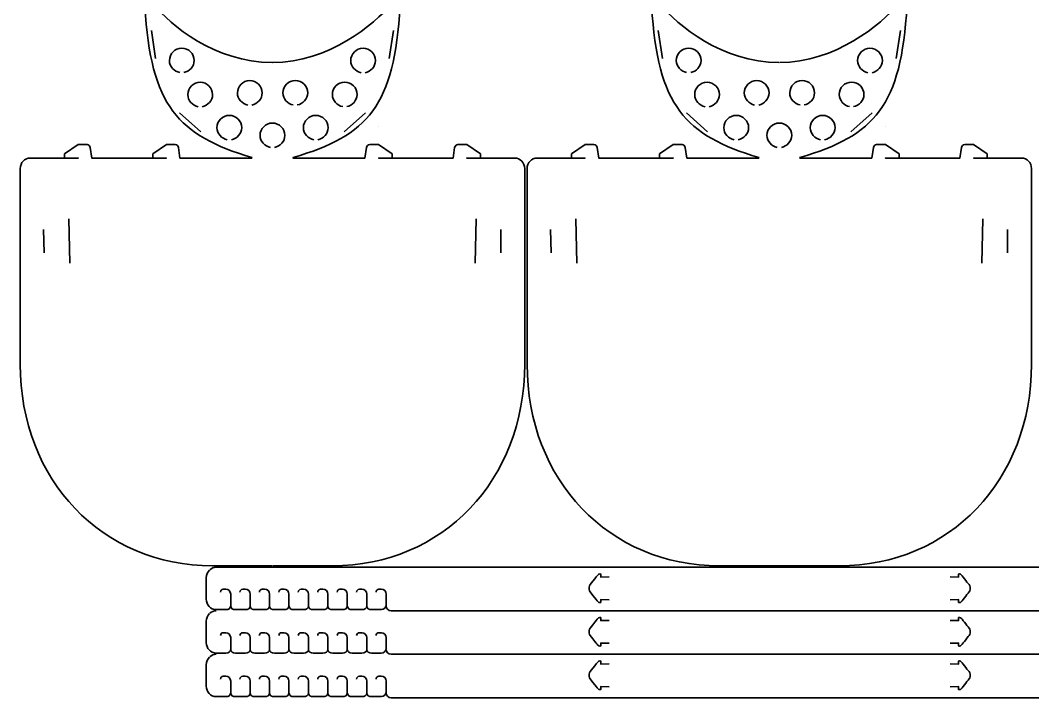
# Model space of a CAD drawing. Header units: inches. Extents: x 2019 to 3086, y -2762 to -1970.
# Drawn here: x 2052 to 2665, y -2762 to -2352 of the extents above; entities that cross this region are included whole.
import ezdxf

# ---------------------------------------------------------------- set-up
doc = ezdxf.new("R2010")
doc.units = ezdxf.units.IN
doc.header["$MEASUREMENT"] = 0
doc.layers.add('Layer 1', color=7, linetype='Continuous')

msp = doc.modelspace()

# ---------------------------------------------------------------- linework, layer by layer
at = {"layer": 'Layer 1', "color": 179, "lineweight": 35, "true_color": 0x231f20}
for points in [[(2133.99, -2374.77), (2131.38, -2357.7)], [(2275.41, -2374.77), (2278.02, -2357.7)], [(2440.87, -2374.77), (2438.26, -2357.7)], [(2582.29, -2374.77), (2584.9, -2357.7)], [(2161.32, -2419.01), (2148.4, -2407.55)], [(2248.09, -2419.01), (2261, -2407.55)], [(2468.19, -2419.01), (2455.28, -2407.55)], [(2554.96, -2419.01), (2567.88, -2407.55)], [(2268.76, -2415.88), (2268.76, -2415.88)], [(2575.63, -2415.88), (2575.63, -2415.88)], [(2192.2, -2434.7), (2192.2, -2434.7)], [(2499.08, -2434.7), (2499.08, -2434.7)], [(2081.41, -2471.79), (2082.07, -2498.56)], [(2327.99, -2471.78), (2327.34, -2498.54)], [(2388.29, -2471.79), (2388.94, -2498.56)], [(2634.87, -2471.78), (2634.21, -2498.54)], [(2066.12, -2478.17), (2066.5, -2492.44)], [(2342.94, -2478.19), (2342.9, -2492.42)], [(2372.99, -2478.17), (2373.38, -2492.44)], [(2649.81, -2478.19), (2649.78, -2492.42)]]:
    msp.add_lwpolyline(points, dxfattribs=at)
for points, knots in [([(2204.5, -2377.12), (2169.88, -2377.03), (2142.65, -2354.5), (2132.79, -2341.77), (2131.61, -2340.25), (2127.33, -2341.11), (2127.44, -2343.02), (2130.92, -2403.52), (2147.61, -2421.21), (2192.2, -2434.7), (2192.2, -2434.7), (2192.2, -2434.96), (2192.2, -2434.96), (2192.2, -2434.96), (2148.72, -2434.96), (2148.72, -2434.96), (2148.72, -2434.96), (2148.72, -2434.96), (2148.72, -2434.96), (2148.72, -2434.96), (2147.78, -2428.58), (2147.78, -2428.58), (2147.64, -2427.6), (2146.79, -2426.87), (2145.8, -2426.87), (2145.8, -2426.87), (2140.5, -2426.87), (2140.5, -2426.87), (2140.5, -2426.87), (2132.18, -2432.49), (2132.18, -2432.49), (2132.18, -2432.49), (2132.18, -2434.96), (2132.18, -2434.96), (2132.18, -2434.96), (2140.5, -2434.96), (2140.5, -2434.96), (2140.5, -2434.96), (2140.5, -2434.96), (2140.5, -2434.96), (2140.5, -2434.96), (2095.33, -2434.96), (2095.33, -2434.96), (2095.33, -2434.96), (2095.33, -2434.96), (2095.33, -2434.96), (2095.33, -2434.96), (2094.4, -2428.58), (2094.4, -2428.58), (2094.25, -2427.6), (2093.41, -2426.87), (2092.42, -2426.87), (2092.42, -2426.87), (2087.11, -2426.87), (2087.11, -2426.87), (2087.11, -2426.87), (2078.8, -2432.49), (2078.8, -2432.49), (2078.8, -2432.49), (2078.8, -2434.96), (2078.8, -2434.96), (2078.8, -2434.96), (2087.11, -2434.96), (2087.11, -2434.96), (2087.11, -2434.96), (2087.11, -2434.96), (2087.11, -2434.96), (2087.11, -2434.96), (2058.05, -2434.96), (2058.05, -2434.96), (2054.71, -2434.96), (2052, -2437.8), (2052, -2441.31), (2052, -2441.31), (2052, -2559.89), (2052, -2559.89), (2052, -2630.03), (2101.62, -2681.89), (2168.42, -2681.89), (2168.42, -2681.89), (2204.54, -2681.89), (2204.54, -2681.89)], [0, 0, 0, 0, 1, 1, 1, 2, 2, 2, 3, 3, 3, 4, 4, 4, 5, 5, 5, 6, 6, 6, 7, 7, 7, 8, 8, 8, 9, 9, 9, 10, 10, 10, 11, 11, 11, 12, 12, 12, 13, 13, 13, 14, 14, 14, 15, 15, 15, 16, 16, 16, 17, 17, 17, 18, 18, 18, 19, 19, 19, 20, 20, 20, 21, 21, 21, 22, 22, 22, 23, 23, 23, 24, 24, 24, 25, 25, 25, 26, 26, 26, 27, 27, 27, 27]), ([(2204.84, -2681.89), (2204.84, -2681.89), (2240.99, -2681.89), (2240.99, -2681.89), (2307.79, -2681.89), (2357.4, -2630.03), (2357.4, -2559.89), (2357.4, -2559.89), (2357.4, -2441.31), (2357.4, -2441.31), (2357.4, -2437.8), (2354.7, -2434.96), (2351.36, -2434.96), (2351.36, -2434.96), (2322.3, -2434.96), (2322.3, -2434.96), (2322.3, -2434.96), (2322.3, -2434.96), (2322.3, -2434.96), (2322.3, -2434.96), (2330.61, -2434.96), (2330.61, -2434.96), (2330.61, -2434.96), (2330.61, -2432.49), (2330.61, -2432.49), (2330.61, -2432.49), (2322.3, -2426.87), (2322.3, -2426.87), (2322.3, -2426.87), (2316.99, -2426.87), (2316.99, -2426.87), (2316, -2426.87), (2315.15, -2427.6), (2315.01, -2428.58), (2315.01, -2428.58), (2314.08, -2434.96), (2314.08, -2434.96), (2314.08, -2434.96), (2314.08, -2434.96), (2314.08, -2434.96), (2314.08, -2434.96), (2268.91, -2434.96), (2268.91, -2434.96), (2268.91, -2434.96), (2268.91, -2434.96), (2268.91, -2434.96), (2268.91, -2434.96), (2277.22, -2434.96), (2277.22, -2434.96), (2277.22, -2434.96), (2277.22, -2432.49), (2277.22, -2432.49), (2277.22, -2432.49), (2268.91, -2426.87), (2268.91, -2426.87), (2268.91, -2426.87), (2263.61, -2426.87), (2263.61, -2426.87), (2262.61, -2426.87), (2261.77, -2427.6), (2261.63, -2428.58), (2261.63, -2428.58), (2260.69, -2434.96), (2260.69, -2434.96), (2260.69, -2434.96), (2260.69, -2434.96), (2260.69, -2434.96), (2260.69, -2434.96), (2217.2, -2434.96), (2217.2, -2434.96), (2217.2, -2434.96), (2217.2, -2434.7), (2217.2, -2434.7), (2262.79, -2421.21), (2278.49, -2403.38), (2281.97, -2342.88), (2281.99, -2340.97), (2277.82, -2340.11), (2276.64, -2341.6), (2266.61, -2354.21), (2238.54, -2377.03), (2204.8, -2377.12)], [0, 0, 0, 0, 1, 1, 1, 2, 2, 2, 3, 3, 3, 4, 4, 4, 5, 5, 5, 6, 6, 6, 7, 7, 7, 8, 8, 8, 9, 9, 9, 10, 10, 10, 11, 11, 11, 12, 12, 12, 13, 13, 13, 14, 14, 14, 15, 15, 15, 16, 16, 16, 17, 17, 17, 18, 18, 18, 19, 19, 19, 20, 20, 20, 21, 21, 21, 22, 22, 22, 23, 23, 23, 24, 24, 24, 25, 25, 25, 26, 26, 26, 27, 27, 27, 27]), ([(2511.38, -2377.12), (2476.75, -2377.03), (2449.53, -2354.5), (2439.66, -2341.77), (2438.49, -2340.25), (2434.21, -2341.11), (2434.32, -2343.02), (2437.79, -2403.52), (2454.49, -2421.21), (2499.08, -2434.7), (2499.08, -2434.7), (2499.08, -2434.96), (2499.08, -2434.96), (2499.08, -2434.96), (2455.59, -2434.96), (2455.59, -2434.96), (2455.59, -2434.96), (2455.59, -2434.96), (2455.59, -2434.96), (2455.59, -2434.96), (2454.65, -2428.58), (2454.65, -2428.58), (2454.51, -2427.6), (2453.67, -2426.87), (2452.68, -2426.87), (2452.68, -2426.87), (2447.37, -2426.87), (2447.37, -2426.87), (2447.37, -2426.87), (2439.06, -2432.49), (2439.06, -2432.49), (2439.06, -2432.49), (2439.06, -2434.96), (2439.06, -2434.96), (2439.06, -2434.96), (2447.37, -2434.96), (2447.37, -2434.96), (2447.37, -2434.96), (2447.37, -2434.96), (2447.37, -2434.96), (2447.37, -2434.96), (2402.21, -2434.96), (2402.21, -2434.96), (2402.21, -2434.96), (2402.21, -2434.96), (2402.21, -2434.96), (2402.21, -2434.96), (2401.27, -2428.58), (2401.27, -2428.58), (2401.13, -2427.6), (2400.28, -2426.87), (2399.29, -2426.87), (2399.29, -2426.87), (2393.99, -2426.87), (2393.99, -2426.87), (2393.99, -2426.87), (2385.67, -2432.49), (2385.67, -2432.49), (2385.67, -2432.49), (2385.67, -2434.96), (2385.67, -2434.96), (2385.67, -2434.96), (2393.99, -2434.96), (2393.99, -2434.96), (2393.99, -2434.96), (2393.99, -2434.96), (2393.99, -2434.96), (2393.99, -2434.96), (2364.92, -2434.96), (2364.92, -2434.96), (2361.59, -2434.96), (2358.88, -2437.8), (2358.88, -2441.31), (2358.88, -2441.31), (2358.88, -2559.89), (2358.88, -2559.89), (2358.88, -2630.03), (2408.49, -2681.89), (2475.29, -2681.89), (2475.29, -2681.89), (2511.42, -2681.89), (2511.42, -2681.89)], [0, 0, 0, 0, 1, 1, 1, 2, 2, 2, 3, 3, 3, 4, 4, 4, 5, 5, 5, 6, 6, 6, 7, 7, 7, 8, 8, 8, 9, 9, 9, 10, 10, 10, 11, 11, 11, 12, 12, 12, 13, 13, 13, 14, 14, 14, 15, 15, 15, 16, 16, 16, 17, 17, 17, 18, 18, 18, 19, 19, 19, 20, 20, 20, 21, 21, 21, 22, 22, 22, 23, 23, 23, 24, 24, 24, 25, 25, 25, 26, 26, 26, 27, 27, 27, 27]), ([(2511.72, -2681.89), (2511.72, -2681.89), (2547.86, -2681.89), (2547.86, -2681.89), (2614.66, -2681.89), (2664.28, -2630.03), (2664.28, -2559.89), (2664.28, -2559.89), (2664.28, -2441.31), (2664.28, -2441.31), (2664.28, -2437.8), (2661.57, -2434.96), (2658.23, -2434.96), (2658.23, -2434.96), (2629.17, -2434.96), (2629.17, -2434.96), (2629.17, -2434.96), (2629.17, -2434.96), (2629.17, -2434.96), (2629.17, -2434.96), (2637.48, -2434.96), (2637.48, -2434.96), (2637.48, -2434.96), (2637.48, -2432.49), (2637.48, -2432.49), (2637.48, -2432.49), (2629.17, -2426.87), (2629.17, -2426.87), (2629.17, -2426.87), (2623.86, -2426.87), (2623.86, -2426.87), (2622.87, -2426.87), (2622.03, -2427.6), (2621.89, -2428.58), (2621.89, -2428.58), (2620.95, -2434.96), (2620.95, -2434.96), (2620.95, -2434.96), (2620.95, -2434.96), (2620.95, -2434.96), (2620.95, -2434.96), (2575.79, -2434.96), (2575.79, -2434.96), (2575.79, -2434.96), (2575.79, -2434.96), (2575.79, -2434.96), (2575.79, -2434.96), (2584.1, -2434.96), (2584.1, -2434.96), (2584.1, -2434.96), (2584.1, -2432.49), (2584.1, -2432.49), (2584.1, -2432.49), (2575.79, -2426.87), (2575.79, -2426.87), (2575.79, -2426.87), (2570.48, -2426.87), (2570.48, -2426.87), (2569.49, -2426.87), (2568.64, -2427.6), (2568.5, -2428.58), (2568.5, -2428.58), (2567.57, -2434.96), (2567.57, -2434.96), (2567.57, -2434.96), (2567.57, -2434.96), (2567.57, -2434.96), (2567.57, -2434.96), (2524.08, -2434.96), (2524.08, -2434.96), (2524.08, -2434.96), (2524.08, -2434.7), (2524.08, -2434.7), (2569.67, -2421.21), (2585.37, -2403.38), (2588.84, -2342.88), (2588.86, -2340.97), (2584.7, -2340.11), (2583.51, -2341.6), (2573.49, -2354.21), (2545.41, -2377.03), (2511.68, -2377.12)], [0, 0, 0, 0, 1, 1, 1, 2, 2, 2, 3, 3, 3, 4, 4, 4, 5, 5, 5, 6, 6, 6, 7, 7, 7, 8, 8, 8, 9, 9, 9, 10, 10, 10, 11, 11, 11, 12, 12, 12, 13, 13, 13, 14, 14, 14, 15, 15, 15, 16, 16, 16, 17, 17, 17, 18, 18, 18, 19, 19, 19, 20, 20, 20, 21, 21, 21, 22, 22, 22, 23, 23, 23, 24, 24, 24, 25, 25, 25, 26, 26, 26, 27, 27, 27, 27]), ([(2151.05, -2383.24), (2154.44, -2382.51), (2157.32, -2379.51), (2157.32, -2375.91), (2157.32, -2371.77), (2153.97, -2368.41), (2149.82, -2368.41), (2145.68, -2368.41), (2142.32, -2371.77), (2142.32, -2375.91), (2142.32, -2379.51), (2145.21, -2382.51), (2148.59, -2383.24)], [0, 0, 0, 0, 1, 1, 1, 2, 2, 2, 3, 3, 3, 4, 4, 4, 4]), ([(2260.81, -2383.31), (2264.19, -2382.58), (2267.08, -2379.58), (2267.08, -2375.98), (2267.08, -2371.84), (2263.72, -2368.48), (2259.58, -2368.48), (2255.44, -2368.48), (2252.08, -2371.84), (2252.08, -2375.98), (2252.08, -2379.58), (2254.97, -2382.58), (2258.35, -2383.31)], [0, 0, 0, 0, 1, 1, 1, 2, 2, 2, 3, 3, 3, 4, 4, 4, 4]), ([(2457.93, -2383.24), (2461.31, -2382.51), (2464.2, -2379.51), (2464.2, -2375.91), (2464.2, -2371.77), (2460.84, -2368.41), (2456.7, -2368.41), (2452.56, -2368.41), (2449.2, -2371.77), (2449.2, -2375.91), (2449.2, -2379.51), (2452.09, -2382.51), (2455.47, -2383.24)], [0, 0, 0, 0, 1, 1, 1, 2, 2, 2, 3, 3, 3, 4, 4, 4, 4]), ([(2567.69, -2383.31), (2571.07, -2382.58), (2573.96, -2379.58), (2573.96, -2375.98), (2573.96, -2371.84), (2570.6, -2368.48), (2566.46, -2368.48), (2562.31, -2368.48), (2558.96, -2371.84), (2558.96, -2375.98), (2558.96, -2379.58), (2561.84, -2382.58), (2565.23, -2383.31)], [0, 0, 0, 0, 1, 1, 1, 2, 2, 2, 3, 3, 3, 4, 4, 4, 4]), ([(2162.18, -2403.91), (2165.56, -2403.18), (2168.45, -2400.18), (2168.45, -2396.58), (2168.45, -2392.44), (2165.09, -2389.08), (2160.95, -2389.08), (2156.81, -2389.08), (2153.45, -2392.44), (2153.45, -2396.58), (2153.45, -2400.18), (2156.34, -2403.18), (2159.72, -2403.91)], [0, 0, 0, 0, 1, 1, 1, 2, 2, 2, 3, 3, 3, 4, 4, 4, 4]), ([(2192.22, -2402.91), (2195.61, -2402.18), (2198.49, -2399.18), (2198.49, -2395.58), (2198.49, -2391.44), (2195.14, -2388.08), (2190.99, -2388.08), (2186.85, -2388.08), (2183.49, -2391.44), (2183.49, -2395.58), (2183.49, -2399.18), (2186.38, -2402.18), (2189.77, -2402.91)], [0, 0, 0, 0, 1, 1, 1, 2, 2, 2, 3, 3, 3, 4, 4, 4, 4]), ([(2219.75, -2402.84), (2223.13, -2402.11), (2226.02, -2399.11), (2226.02, -2395.51), (2226.02, -2391.37), (2222.66, -2388.01), (2218.52, -2388.01), (2214.38, -2388.01), (2211.02, -2391.37), (2211.02, -2395.51), (2211.02, -2399.11), (2213.91, -2402.11), (2217.29, -2402.84)], [0, 0, 0, 0, 1, 1, 1, 2, 2, 2, 3, 3, 3, 4, 4, 4, 4]), ([(2249.68, -2403.84), (2253.07, -2403.11), (2255.96, -2400.11), (2255.96, -2396.51), (2255.96, -2392.37), (2252.6, -2389.01), (2248.46, -2389.01), (2244.31, -2389.01), (2240.96, -2392.37), (2240.96, -2396.51), (2240.96, -2400.11), (2243.84, -2403.11), (2247.23, -2403.84)], [0, 0, 0, 0, 1, 1, 1, 2, 2, 2, 3, 3, 3, 4, 4, 4, 4]), ([(2469.05, -2403.91), (2472.44, -2403.18), (2475.33, -2400.18), (2475.33, -2396.58), (2475.33, -2392.44), (2471.97, -2389.08), (2467.83, -2389.08), (2463.68, -2389.08), (2460.33, -2392.44), (2460.33, -2396.58), (2460.33, -2400.18), (2463.21, -2403.18), (2466.6, -2403.91)], [0, 0, 0, 0, 1, 1, 1, 2, 2, 2, 3, 3, 3, 4, 4, 4, 4]), ([(2499.1, -2402.91), (2502.48, -2402.18), (2505.37, -2399.18), (2505.37, -2395.58), (2505.37, -2391.44), (2502.01, -2388.08), (2497.87, -2388.08), (2493.73, -2388.08), (2490.37, -2391.44), (2490.37, -2395.58), (2490.37, -2399.18), (2493.26, -2402.18), (2496.64, -2402.91)], [0, 0, 0, 0, 1, 1, 1, 2, 2, 2, 3, 3, 3, 4, 4, 4, 4]), ([(2526.63, -2402.84), (2530.01, -2402.11), (2532.9, -2399.11), (2532.9, -2395.51), (2532.9, -2391.37), (2529.54, -2388.01), (2525.4, -2388.01), (2521.25, -2388.01), (2517.9, -2391.37), (2517.9, -2395.51), (2517.9, -2399.11), (2520.79, -2402.11), (2524.17, -2402.84)], [0, 0, 0, 0, 1, 1, 1, 2, 2, 2, 3, 3, 3, 4, 4, 4, 4]), ([(2556.56, -2403.84), (2559.94, -2403.11), (2562.83, -2400.11), (2562.83, -2396.51), (2562.83, -2392.37), (2559.47, -2389.01), (2555.33, -2389.01), (2551.19, -2389.01), (2547.83, -2392.37), (2547.83, -2396.51), (2547.83, -2400.11), (2550.72, -2403.11), (2554.1, -2403.84)], [0, 0, 0, 0, 1, 1, 1, 2, 2, 2, 3, 3, 3, 4, 4, 4, 4]), ([(2179.82, -2423.97), (2183.21, -2423.24), (2186.1, -2420.24), (2186.1, -2416.64), (2186.1, -2412.5), (2182.74, -2409.14), (2178.6, -2409.14), (2174.45, -2409.14), (2171.1, -2412.5), (2171.1, -2416.64), (2171.1, -2420.24), (2173.98, -2423.24), (2177.37, -2423.97)], [0, 0, 0, 0, 1, 1, 1, 2, 2, 2, 3, 3, 3, 4, 4, 4, 4]), ([(2205.93, -2428.62), (2209.31, -2427.9), (2212.2, -2424.89), (2212.2, -2421.29), (2212.2, -2417.15), (2208.85, -2413.79), (2204.7, -2413.79), (2200.56, -2413.79), (2197.2, -2417.15), (2197.2, -2421.29), (2197.2, -2424.89), (2200.09, -2427.9), (2203.47, -2428.62)], [0, 0, 0, 0, 1, 1, 1, 2, 2, 2, 3, 3, 3, 4, 4, 4, 4]), ([(2232.15, -2423.97), (2235.53, -2423.24), (2238.42, -2420.24), (2238.42, -2416.64), (2238.42, -2412.5), (2235.06, -2409.14), (2230.92, -2409.14), (2226.78, -2409.14), (2223.42, -2412.5), (2223.42, -2416.64), (2223.42, -2420.24), (2226.31, -2423.24), (2229.69, -2423.97)], [0, 0, 0, 0, 1, 1, 1, 2, 2, 2, 3, 3, 3, 4, 4, 4, 4]), ([(2486.7, -2423.97), (2490.08, -2423.24), (2492.97, -2420.24), (2492.97, -2416.64), (2492.97, -2412.5), (2489.61, -2409.14), (2485.47, -2409.14), (2481.33, -2409.14), (2477.97, -2412.5), (2477.97, -2416.64), (2477.97, -2420.24), (2480.86, -2423.24), (2484.24, -2423.97)], [0, 0, 0, 0, 1, 1, 1, 2, 2, 2, 3, 3, 3, 4, 4, 4, 4]), ([(2512.81, -2428.62), (2516.19, -2427.9), (2519.08, -2424.89), (2519.08, -2421.29), (2519.08, -2417.15), (2515.72, -2413.79), (2511.58, -2413.79), (2507.44, -2413.79), (2504.08, -2417.15), (2504.08, -2421.29), (2504.08, -2424.89), (2506.97, -2427.9), (2510.35, -2428.62)], [0, 0, 0, 0, 1, 1, 1, 2, 2, 2, 3, 3, 3, 4, 4, 4, 4]), ([(2539.03, -2423.97), (2542.41, -2423.24), (2545.3, -2420.24), (2545.3, -2416.64), (2545.3, -2412.5), (2541.94, -2409.14), (2537.8, -2409.14), (2533.65, -2409.14), (2530.3, -2412.5), (2530.3, -2416.64), (2530.3, -2420.24), (2533.18, -2423.24), (2536.57, -2423.97)], [0, 0, 0, 0, 1, 1, 1, 2, 2, 2, 3, 3, 3, 4, 4, 4, 4]), ([(2173.25, -2697.78), (2173.25, -2696.84), (2174.01, -2696.08), (2174.95, -2696.08), (2174.95, -2696.08), (2176.43, -2696.08), (2176.43, -2696.08), (2178.07, -2696.08), (2179.4, -2697.41), (2179.4, -2699.04), (2179.4, -2699.04), (2179.4, -2706.16), (2179.4, -2706.16), (2179.4, -2707.8), (2178.07, -2708.42), (2176.43, -2708.42), (2176.43, -2708.42), (2176.3, -2708.42), (2176.3, -2708.42), (2176.3, -2708.42), (2170.59, -2708.42), (2170.59, -2708.42), (2170.59, -2708.42), (2170.55, -2708.41), (2170.55, -2708.41), (2170.55, -2708.41), (2170.59, -2708.41), (2170.59, -2708.41), (2167.31, -2708.41), (2164.64, -2705.57), (2164.64, -2702.06), (2164.64, -2702.06), (2164.64, -2689.13), (2164.64, -2689.13), (2164.64, -2687.31), (2165.37, -2685.67), (2166.52, -2684.51)], [0, 0, 0, 0, 1, 1, 1, 2, 2, 2, 3, 3, 3, 4, 4, 4, 5, 5, 5, 6, 6, 6, 7, 7, 7, 8, 8, 8, 9, 9, 9, 10, 10, 10, 11, 11, 11, 12, 12, 12, 12]), ([(2749.8, -2685.75), (2749.8, -2684.11), (2748.48, -2682.78), (2746.84, -2682.78), (2746.84, -2682.78), (2170.59, -2682.78), (2170.59, -2682.78), (2169.15, -2682.78), (2167.76, -2683.4), (2166.73, -2684.3)], [0, 0, 0, 0, 1, 1, 1, 2, 2, 2, 3, 3, 3, 3]), ([(2408.51, -2688.6), (2408.51, -2688.6), (2403.48, -2688.7), (2403.48, -2688.7), (2403.48, -2688.7), (2403.48, -2686.94), (2403.48, -2686.94), (2403.48, -2686.73), (2402.56, -2686.93), (2402.36, -2687.02), (2401.26, -2687.47), (2402.36, -2687.02), (2397.06, -2693.31), (2396.7, -2693.73), (2396.42, -2694.22), (2396.42, -2694.77), (2396.42, -2694.77), (2396.42, -2696.3), (2396.42, -2696.3), (2396.42, -2696.86), (2396.7, -2697.34), (2397.06, -2697.77), (2402.36, -2704.06), (2401.26, -2703.61), (2402.36, -2704.06), (2402.56, -2704.14), (2403.48, -2704.35), (2403.48, -2704.13), (2403.48, -2704.13), (2403.48, -2702.37), (2403.48, -2702.37), (2403.48, -2702.37), (2408.51, -2702.48), (2408.51, -2702.48)], [0, 0, 0, 0, 1, 1, 1, 2, 2, 2, 3, 3, 3, 4, 4, 4, 5, 5, 5, 6, 6, 6, 7, 7, 7, 8, 8, 8, 9, 9, 9, 10, 10, 10, 11, 11, 11, 11]), ([(2615.07, -2688.6), (2615.07, -2688.6), (2620.09, -2688.7), (2620.09, -2688.7), (2620.09, -2688.7), (2620.09, -2686.94), (2620.09, -2686.94), (2620.09, -2686.73), (2621.01, -2686.93), (2621.21, -2687.02), (2622.31, -2687.47), (2624.87, -2691.78), (2626.51, -2693.31), (2626.92, -2693.69), (2627.15, -2694.22), (2627.15, -2694.77), (2627.15, -2694.77), (2627.15, -2696.3), (2627.15, -2696.3), (2627.15, -2696.86), (2626.92, -2697.39), (2626.51, -2697.77), (2624.87, -2699.29), (2622.31, -2703.61), (2621.21, -2704.06), (2621.01, -2704.14), (2620.09, -2704.35), (2620.09, -2704.13), (2620.09, -2704.13), (2620.09, -2702.37), (2620.09, -2702.37), (2620.09, -2702.37), (2615.07, -2702.48), (2615.07, -2702.48)], [0, 0, 0, 0, 1, 1, 1, 2, 2, 2, 3, 3, 3, 4, 4, 4, 5, 5, 5, 6, 6, 6, 7, 7, 7, 8, 8, 8, 9, 9, 9, 10, 10, 10, 11, 11, 11, 11]), ([(2185.02, -2697.78), (2185.02, -2696.84), (2185.78, -2696.08), (2186.72, -2696.08), (2186.72, -2696.08), (2188.2, -2696.08), (2188.2, -2696.08), (2189.84, -2696.08), (2191.17, -2697.41), (2191.17, -2699.04), (2191.17, -2699.04), (2191.17, -2706.16), (2191.17, -2706.16), (2191.17, -2707.8), (2189.84, -2708.42), (2188.2, -2708.42), (2188.2, -2708.42), (2188.07, -2708.42), (2188.07, -2708.42), (2188.07, -2708.42), (2188.2, -2708.42), (2188.2, -2708.42), (2188.2, -2708.42), (2182.36, -2708.42), (2182.36, -2708.42), (2180.72, -2708.42), (2179.4, -2707.8), (2179.4, -2706.16)], [0, 0, 0, 0, 1, 1, 1, 2, 2, 2, 3, 3, 3, 4, 4, 4, 5, 5, 5, 6, 6, 6, 7, 7, 7, 8, 8, 8, 9, 9, 9, 9]), ([(2196.79, -2697.78), (2196.79, -2696.84), (2197.55, -2696.08), (2198.49, -2696.08), (2198.49, -2696.08), (2199.97, -2696.08), (2199.97, -2696.08), (2201.61, -2696.08), (2202.93, -2697.41), (2202.93, -2699.04), (2202.93, -2699.04), (2202.93, -2706.16), (2202.93, -2706.16), (2202.93, -2707.8), (2201.61, -2708.42), (2199.97, -2708.42), (2199.97, -2708.42), (2199.84, -2708.42), (2199.84, -2708.42), (2199.84, -2708.42), (2199.97, -2708.42), (2199.97, -2708.42), (2199.97, -2708.42), (2194.13, -2708.42), (2194.13, -2708.42), (2192.49, -2708.42), (2191.17, -2707.8), (2191.17, -2706.16)], [0, 0, 0, 0, 1, 1, 1, 2, 2, 2, 3, 3, 3, 4, 4, 4, 5, 5, 5, 6, 6, 6, 7, 7, 7, 8, 8, 8, 9, 9, 9, 9]), ([(2208.56, -2697.78), (2208.56, -2696.84), (2209.32, -2696.08), (2210.26, -2696.08), (2210.26, -2696.08), (2211.74, -2696.08), (2211.74, -2696.08), (2213.38, -2696.08), (2214.7, -2697.41), (2214.7, -2699.04), (2214.7, -2699.04), (2214.7, -2706.16), (2214.7, -2706.16), (2214.7, -2707.8), (2213.38, -2708.42), (2211.74, -2708.42), (2211.74, -2708.42), (2211.61, -2708.42), (2211.61, -2708.42), (2211.61, -2708.42), (2211.74, -2708.42), (2211.74, -2708.42), (2211.74, -2708.42), (2205.9, -2708.42), (2205.9, -2708.42), (2204.26, -2708.42), (2202.93, -2707.8), (2202.93, -2706.16)], [0, 0, 0, 0, 1, 1, 1, 2, 2, 2, 3, 3, 3, 4, 4, 4, 5, 5, 5, 6, 6, 6, 7, 7, 7, 8, 8, 8, 9, 9, 9, 9]), ([(2220.33, -2697.78), (2220.33, -2696.84), (2221.09, -2696.08), (2222.03, -2696.08), (2222.03, -2696.08), (2223.51, -2696.08), (2223.51, -2696.08), (2225.15, -2696.08), (2226.47, -2697.41), (2226.47, -2699.04), (2226.47, -2699.04), (2226.47, -2706.16), (2226.47, -2706.16), (2226.47, -2707.8), (2225.15, -2708.42), (2223.51, -2708.42), (2223.51, -2708.42), (2223.38, -2708.42), (2223.38, -2708.42), (2223.38, -2708.42), (2223.51, -2708.42), (2223.51, -2708.42), (2223.51, -2708.42), (2217.67, -2708.42), (2217.67, -2708.42), (2216.03, -2708.42), (2214.7, -2707.8), (2214.7, -2706.16)], [0, 0, 0, 0, 1, 1, 1, 2, 2, 2, 3, 3, 3, 4, 4, 4, 5, 5, 5, 6, 6, 6, 7, 7, 7, 8, 8, 8, 9, 9, 9, 9]), ([(2232.1, -2697.78), (2232.1, -2696.84), (2232.86, -2696.08), (2233.79, -2696.08), (2233.79, -2696.08), (2235.28, -2696.08), (2235.28, -2696.08), (2236.92, -2696.08), (2238.24, -2697.41), (2238.24, -2699.04), (2238.24, -2699.04), (2238.24, -2706.16), (2238.24, -2706.16), (2238.24, -2707.8), (2236.92, -2708.42), (2235.28, -2708.42), (2235.28, -2708.42), (2235.15, -2708.42), (2235.15, -2708.42), (2235.15, -2708.42), (2235.28, -2708.42), (2235.28, -2708.42), (2235.28, -2708.42), (2229.44, -2708.42), (2229.44, -2708.42), (2227.8, -2708.42), (2226.47, -2707.8), (2226.47, -2706.16)], [0, 0, 0, 0, 1, 1, 1, 2, 2, 2, 3, 3, 3, 4, 4, 4, 5, 5, 5, 6, 6, 6, 7, 7, 7, 8, 8, 8, 9, 9, 9, 9]), ([(2243.87, -2697.78), (2243.87, -2696.84), (2244.63, -2696.08), (2245.56, -2696.08), (2245.56, -2696.08), (2247.05, -2696.08), (2247.05, -2696.08), (2248.68, -2696.08), (2250.01, -2697.41), (2250.01, -2699.04), (2250.01, -2699.04), (2250.01, -2706.16), (2250.01, -2706.16), (2250.01, -2707.8), (2248.68, -2708.42), (2247.05, -2708.42), (2247.05, -2708.42), (2246.92, -2708.42), (2246.92, -2708.42), (2246.92, -2708.42), (2247.05, -2708.42), (2247.05, -2708.42), (2247.05, -2708.42), (2241.21, -2708.42), (2241.21, -2708.42), (2239.57, -2708.42), (2238.24, -2707.8), (2238.24, -2706.16)], [0, 0, 0, 0, 1, 1, 1, 2, 2, 2, 3, 3, 3, 4, 4, 4, 5, 5, 5, 6, 6, 6, 7, 7, 7, 8, 8, 8, 9, 9, 9, 9]), ([(2255.64, -2697.78), (2255.64, -2696.84), (2256.4, -2696.08), (2257.33, -2696.08), (2257.33, -2696.08), (2258.82, -2696.08), (2258.82, -2696.08), (2260.45, -2696.08), (2261.78, -2697.41), (2261.78, -2699.04), (2261.78, -2699.04), (2261.78, -2706.16), (2261.78, -2706.16), (2261.78, -2707.8), (2260.45, -2708.42), (2258.82, -2708.42), (2258.82, -2708.42), (2258.69, -2708.42), (2258.69, -2708.42), (2258.69, -2708.42), (2258.82, -2708.42), (2258.82, -2708.42), (2258.82, -2708.42), (2252.98, -2708.42), (2252.98, -2708.42), (2251.34, -2708.42), (2250.01, -2707.8), (2250.01, -2706.16)], [0, 0, 0, 0, 1, 1, 1, 2, 2, 2, 3, 3, 3, 4, 4, 4, 5, 5, 5, 6, 6, 6, 7, 7, 7, 8, 8, 8, 9, 9, 9, 9]), ([(2267.41, -2697.78), (2267.41, -2696.84), (2268.17, -2696.08), (2269.1, -2696.08), (2269.1, -2696.08), (2270.59, -2696.08), (2270.59, -2696.08), (2272.22, -2696.08), (2273.55, -2697.41), (2273.55, -2699.04), (2273.55, -2699.04), (2273.55, -2705.46), (2273.55, -2705.46), (2273.55, -2707.09), (2272.22, -2708.42), (2270.59, -2708.42), (2270.59, -2708.42), (2270.46, -2708.42), (2270.46, -2708.42), (2270.46, -2708.42), (2270.59, -2708.42), (2270.59, -2708.42), (2270.59, -2708.42), (2264.75, -2708.42), (2264.75, -2708.42), (2263.11, -2708.42), (2261.78, -2707.8), (2261.78, -2706.16)], [0, 0, 0, 0, 1, 1, 1, 2, 2, 2, 3, 3, 3, 4, 4, 4, 5, 5, 5, 6, 6, 6, 7, 7, 7, 8, 8, 8, 9, 9, 9, 9]), ([(2276.48, -2709.12), (2276.48, -2709.12), (2276.52, -2709.12), (2276.52, -2709.12), (2274.88, -2709.12), (2273.55, -2707.79), (2273.55, -2706.15)], [0, 0, 0, 0, 1, 1, 1, 2, 2, 2, 2]), ([(2276.48, -2709.13), (2276.48, -2709.13), (2852.76, -2709.12), (2852.76, -2709.12), (2854.2, -2709.12), (2855.59, -2708.51), (2856.62, -2707.6)], [0, 0, 0, 0, 1, 1, 1, 2, 2, 2, 2]), ([(2173.25, -2724.12), (2173.25, -2723.19), (2174.01, -2722.43), (2174.95, -2722.43), (2174.95, -2722.43), (2176.43, -2722.43), (2176.43, -2722.43), (2178.07, -2722.43), (2179.4, -2723.75), (2179.4, -2725.39), (2179.4, -2725.39), (2179.4, -2732.51), (2179.4, -2732.51), (2179.4, -2734.15), (2178.07, -2734.77), (2176.43, -2734.77), (2176.43, -2734.77), (2176.3, -2734.77), (2176.3, -2734.77), (2176.3, -2734.77), (2170.59, -2734.77), (2170.59, -2734.77), (2170.59, -2734.77), (2170.55, -2734.76), (2170.55, -2734.76), (2170.55, -2734.76), (2170.59, -2734.76), (2170.59, -2734.76), (2167.31, -2734.76), (2164.64, -2731.92), (2164.64, -2728.41), (2164.64, -2728.41), (2164.64, -2715.48), (2164.64, -2715.48), (2164.64, -2713.66), (2165.37, -2712.02), (2166.52, -2710.86)], [0, 0, 0, 0, 1, 1, 1, 2, 2, 2, 3, 3, 3, 4, 4, 4, 5, 5, 5, 6, 6, 6, 7, 7, 7, 8, 8, 8, 9, 9, 9, 10, 10, 10, 11, 11, 11, 12, 12, 12, 12]), ([(2408.51, -2714.95), (2408.51, -2714.95), (2403.48, -2715.05), (2403.48, -2715.05), (2403.48, -2715.05), (2403.48, -2713.29), (2403.48, -2713.29), (2403.48, -2713.08), (2402.56, -2713.28), (2402.36, -2713.36), (2401.26, -2713.82), (2402.36, -2713.36), (2397.06, -2719.66), (2396.7, -2720.08), (2396.42, -2720.57), (2396.42, -2721.12), (2396.42, -2721.12), (2396.42, -2722.65), (2396.42, -2722.65), (2396.42, -2723.21), (2396.7, -2723.69), (2397.06, -2724.11), (2402.36, -2730.41), (2401.26, -2729.95), (2402.36, -2730.41), (2402.56, -2730.49), (2403.48, -2730.7), (2403.48, -2730.48), (2403.48, -2730.48), (2403.48, -2728.72), (2403.48, -2728.72), (2403.48, -2728.72), (2408.51, -2728.82), (2408.51, -2728.82)], [0, 0, 0, 0, 1, 1, 1, 2, 2, 2, 3, 3, 3, 4, 4, 4, 5, 5, 5, 6, 6, 6, 7, 7, 7, 8, 8, 8, 9, 9, 9, 10, 10, 10, 11, 11, 11, 11]), ([(2615.07, -2714.95), (2615.07, -2714.95), (2620.09, -2715.05), (2620.09, -2715.05), (2620.09, -2715.05), (2620.09, -2713.29), (2620.09, -2713.29), (2620.09, -2713.08), (2621.01, -2713.28), (2621.21, -2713.36), (2622.31, -2713.82), (2624.87, -2718.13), (2626.51, -2719.66), (2626.92, -2720.04), (2627.15, -2720.57), (2627.15, -2721.12), (2627.15, -2721.12), (2627.15, -2722.65), (2627.15, -2722.65), (2627.15, -2723.21), (2626.92, -2723.74), (2626.51, -2724.11), (2624.87, -2725.64), (2622.31, -2729.95), (2621.21, -2730.41), (2621.01, -2730.49), (2620.09, -2730.7), (2620.09, -2730.48), (2620.09, -2730.48), (2620.09, -2728.72), (2620.09, -2728.72), (2620.09, -2728.72), (2615.07, -2728.82), (2615.07, -2728.82)], [0, 0, 0, 0, 1, 1, 1, 2, 2, 2, 3, 3, 3, 4, 4, 4, 5, 5, 5, 6, 6, 6, 7, 7, 7, 8, 8, 8, 9, 9, 9, 10, 10, 10, 11, 11, 11, 11]), ([(2185.02, -2724.12), (2185.02, -2723.19), (2185.78, -2722.43), (2186.72, -2722.43), (2186.72, -2722.43), (2188.2, -2722.43), (2188.2, -2722.43), (2189.84, -2722.43), (2191.17, -2723.75), (2191.17, -2725.39), (2191.17, -2725.39), (2191.17, -2732.51), (2191.17, -2732.51), (2191.17, -2734.15), (2189.84, -2734.77), (2188.2, -2734.77), (2188.2, -2734.77), (2188.07, -2734.77), (2188.07, -2734.77), (2188.07, -2734.77), (2188.2, -2734.77), (2188.2, -2734.77), (2188.2, -2734.77), (2182.36, -2734.77), (2182.36, -2734.77), (2180.72, -2734.77), (2179.4, -2734.15), (2179.4, -2732.51)], [0, 0, 0, 0, 1, 1, 1, 2, 2, 2, 3, 3, 3, 4, 4, 4, 5, 5, 5, 6, 6, 6, 7, 7, 7, 8, 8, 8, 9, 9, 9, 9]), ([(2196.79, -2724.12), (2196.79, -2723.19), (2197.55, -2722.43), (2198.49, -2722.43), (2198.49, -2722.43), (2199.97, -2722.43), (2199.97, -2722.43), (2201.61, -2722.43), (2202.93, -2723.75), (2202.93, -2725.39), (2202.93, -2725.39), (2202.93, -2732.51), (2202.93, -2732.51), (2202.93, -2734.15), (2201.61, -2734.77), (2199.97, -2734.77), (2199.97, -2734.77), (2199.84, -2734.77), (2199.84, -2734.77), (2199.84, -2734.77), (2199.97, -2734.77), (2199.97, -2734.77), (2199.97, -2734.77), (2194.13, -2734.77), (2194.13, -2734.77), (2192.49, -2734.77), (2191.17, -2734.15), (2191.17, -2732.51)], [0, 0, 0, 0, 1, 1, 1, 2, 2, 2, 3, 3, 3, 4, 4, 4, 5, 5, 5, 6, 6, 6, 7, 7, 7, 8, 8, 8, 9, 9, 9, 9]), ([(2208.56, -2724.12), (2208.56, -2723.19), (2209.32, -2722.43), (2210.26, -2722.43), (2210.26, -2722.43), (2211.74, -2722.43), (2211.74, -2722.43), (2213.38, -2722.43), (2214.7, -2723.75), (2214.7, -2725.39), (2214.7, -2725.39), (2214.7, -2732.51), (2214.7, -2732.51), (2214.7, -2734.15), (2213.38, -2734.77), (2211.74, -2734.77), (2211.74, -2734.77), (2211.61, -2734.77), (2211.61, -2734.77), (2211.61, -2734.77), (2211.74, -2734.77), (2211.74, -2734.77), (2211.74, -2734.77), (2205.9, -2734.77), (2205.9, -2734.77), (2204.26, -2734.77), (2202.93, -2734.15), (2202.93, -2732.51)], [0, 0, 0, 0, 1, 1, 1, 2, 2, 2, 3, 3, 3, 4, 4, 4, 5, 5, 5, 6, 6, 6, 7, 7, 7, 8, 8, 8, 9, 9, 9, 9]), ([(2220.33, -2724.12), (2220.33, -2723.19), (2221.09, -2722.43), (2222.03, -2722.43), (2222.03, -2722.43), (2223.51, -2722.43), (2223.51, -2722.43), (2225.15, -2722.43), (2226.47, -2723.75), (2226.47, -2725.39), (2226.47, -2725.39), (2226.47, -2732.51), (2226.47, -2732.51), (2226.47, -2734.15), (2225.15, -2734.77), (2223.51, -2734.77), (2223.51, -2734.77), (2223.38, -2734.77), (2223.38, -2734.77), (2223.38, -2734.77), (2223.51, -2734.77), (2223.51, -2734.77), (2223.51, -2734.77), (2217.67, -2734.77), (2217.67, -2734.77), (2216.03, -2734.77), (2214.7, -2734.15), (2214.7, -2732.51)], [0, 0, 0, 0, 1, 1, 1, 2, 2, 2, 3, 3, 3, 4, 4, 4, 5, 5, 5, 6, 6, 6, 7, 7, 7, 8, 8, 8, 9, 9, 9, 9]), ([(2232.1, -2724.12), (2232.1, -2723.19), (2232.86, -2722.43), (2233.79, -2722.43), (2233.79, -2722.43), (2235.28, -2722.43), (2235.28, -2722.43), (2236.92, -2722.43), (2238.24, -2723.75), (2238.24, -2725.39), (2238.24, -2725.39), (2238.24, -2732.51), (2238.24, -2732.51), (2238.24, -2734.15), (2236.92, -2734.77), (2235.28, -2734.77), (2235.28, -2734.77), (2235.15, -2734.77), (2235.15, -2734.77), (2235.15, -2734.77), (2235.28, -2734.77), (2235.28, -2734.77), (2235.28, -2734.77), (2229.44, -2734.77), (2229.44, -2734.77), (2227.8, -2734.77), (2226.47, -2734.15), (2226.47, -2732.51)], [0, 0, 0, 0, 1, 1, 1, 2, 2, 2, 3, 3, 3, 4, 4, 4, 5, 5, 5, 6, 6, 6, 7, 7, 7, 8, 8, 8, 9, 9, 9, 9]), ([(2243.87, -2724.12), (2243.87, -2723.19), (2244.63, -2722.43), (2245.56, -2722.43), (2245.56, -2722.43), (2247.05, -2722.43), (2247.05, -2722.43), (2248.68, -2722.43), (2250.01, -2723.75), (2250.01, -2725.39), (2250.01, -2725.39), (2250.01, -2732.51), (2250.01, -2732.51), (2250.01, -2734.15), (2248.68, -2734.77), (2247.05, -2734.77), (2247.05, -2734.77), (2246.92, -2734.77), (2246.92, -2734.77), (2246.92, -2734.77), (2247.05, -2734.77), (2247.05, -2734.77), (2247.05, -2734.77), (2241.21, -2734.77), (2241.21, -2734.77), (2239.57, -2734.77), (2238.24, -2734.15), (2238.24, -2732.51)], [0, 0, 0, 0, 1, 1, 1, 2, 2, 2, 3, 3, 3, 4, 4, 4, 5, 5, 5, 6, 6, 6, 7, 7, 7, 8, 8, 8, 9, 9, 9, 9]), ([(2255.64, -2724.12), (2255.64, -2723.19), (2256.4, -2722.43), (2257.33, -2722.43), (2257.33, -2722.43), (2258.82, -2722.43), (2258.82, -2722.43), (2260.45, -2722.43), (2261.78, -2723.75), (2261.78, -2725.39), (2261.78, -2725.39), (2261.78, -2732.51), (2261.78, -2732.51), (2261.78, -2734.15), (2260.45, -2734.77), (2258.82, -2734.77), (2258.82, -2734.77), (2258.69, -2734.77), (2258.69, -2734.77), (2258.69, -2734.77), (2258.82, -2734.77), (2258.82, -2734.77), (2258.82, -2734.77), (2252.98, -2734.77), (2252.98, -2734.77), (2251.34, -2734.77), (2250.01, -2734.15), (2250.01, -2732.51)], [0, 0, 0, 0, 1, 1, 1, 2, 2, 2, 3, 3, 3, 4, 4, 4, 5, 5, 5, 6, 6, 6, 7, 7, 7, 8, 8, 8, 9, 9, 9, 9]), ([(2267.41, -2724.12), (2267.41, -2723.19), (2268.17, -2722.43), (2269.1, -2722.43), (2269.1, -2722.43), (2270.59, -2722.43), (2270.59, -2722.43), (2272.22, -2722.43), (2273.55, -2723.75), (2273.55, -2725.39), (2273.55, -2725.39), (2273.55, -2731.8), (2273.55, -2731.8), (2273.55, -2733.44), (2272.22, -2734.77), (2270.59, -2734.77), (2270.59, -2734.77), (2270.46, -2734.77), (2270.46, -2734.77), (2270.46, -2734.77), (2270.59, -2734.77), (2270.59, -2734.77), (2270.59, -2734.77), (2264.75, -2734.77), (2264.75, -2734.77), (2263.11, -2734.77), (2261.78, -2734.15), (2261.78, -2732.51)], [0, 0, 0, 0, 1, 1, 1, 2, 2, 2, 3, 3, 3, 4, 4, 4, 5, 5, 5, 6, 6, 6, 7, 7, 7, 8, 8, 8, 9, 9, 9, 9]), ([(2276.48, -2735.47), (2276.48, -2735.47), (2276.52, -2735.47), (2276.52, -2735.47), (2274.88, -2735.47), (2273.55, -2734.14), (2273.55, -2732.5)], [0, 0, 0, 0, 1, 1, 1, 2, 2, 2, 2]), ([(2276.48, -2735.48), (2276.48, -2735.48), (2852.76, -2735.47), (2852.76, -2735.47), (2854.2, -2735.47), (2855.59, -2734.85), (2856.62, -2733.95)], [0, 0, 0, 0, 1, 1, 1, 2, 2, 2, 2]), ([(2173.25, -2750.47), (2173.25, -2749.53), (2174.01, -2748.77), (2174.95, -2748.77), (2174.95, -2748.77), (2176.43, -2748.77), (2176.43, -2748.77), (2178.07, -2748.77), (2179.4, -2750.1), (2179.4, -2751.74), (2179.4, -2751.74), (2179.4, -2758.86), (2179.4, -2758.86), (2179.4, -2760.5), (2178.07, -2761.12), (2176.43, -2761.12), (2176.43, -2761.12), (2176.3, -2761.12), (2176.3, -2761.12), (2176.3, -2761.12), (2170.59, -2761.12), (2170.59, -2761.12), (2170.59, -2761.12), (2170.55, -2761.11), (2170.55, -2761.11), (2170.55, -2761.11), (2170.59, -2761.11), (2170.59, -2761.11), (2167.31, -2761.11), (2164.64, -2758.27), (2164.64, -2754.76), (2164.64, -2754.76), (2164.64, -2741.83), (2164.64, -2741.83), (2164.64, -2740), (2165.37, -2738.37), (2166.52, -2737.21)], [0, 0, 0, 0, 1, 1, 1, 2, 2, 2, 3, 3, 3, 4, 4, 4, 5, 5, 5, 6, 6, 6, 7, 7, 7, 8, 8, 8, 9, 9, 9, 10, 10, 10, 11, 11, 11, 12, 12, 12, 12]), ([(2408.51, -2741.3), (2408.51, -2741.3), (2403.48, -2741.4), (2403.48, -2741.4), (2403.48, -2741.4), (2403.48, -2739.64), (2403.48, -2739.64), (2403.48, -2739.42), (2402.56, -2739.63), (2402.36, -2739.71), (2401.26, -2740.17), (2402.36, -2739.71), (2397.06, -2746.01), (2396.7, -2746.43), (2396.42, -2746.91), (2396.42, -2747.47), (2396.42, -2747.47), (2396.42, -2749), (2396.42, -2749), (2396.42, -2749.55), (2396.7, -2750.04), (2397.06, -2750.46), (2402.36, -2756.76), (2401.26, -2756.3), (2402.36, -2756.76), (2402.56, -2756.84), (2403.48, -2757.04), (2403.48, -2756.83), (2403.48, -2756.83), (2403.48, -2755.07), (2403.48, -2755.07), (2403.48, -2755.07), (2408.51, -2755.17), (2408.51, -2755.17)], [0, 0, 0, 0, 1, 1, 1, 2, 2, 2, 3, 3, 3, 4, 4, 4, 5, 5, 5, 6, 6, 6, 7, 7, 7, 8, 8, 8, 9, 9, 9, 10, 10, 10, 11, 11, 11, 11]), ([(2615.07, -2741.3), (2615.07, -2741.3), (2620.09, -2741.4), (2620.09, -2741.4), (2620.09, -2741.4), (2620.09, -2739.64), (2620.09, -2739.64), (2620.09, -2739.42), (2621.01, -2739.63), (2621.21, -2739.71), (2622.31, -2740.17), (2624.87, -2744.48), (2626.51, -2746.01), (2626.92, -2746.38), (2627.15, -2746.91), (2627.15, -2747.47), (2627.15, -2747.47), (2627.15, -2749), (2627.15, -2749), (2627.15, -2749.55), (2626.92, -2750.08), (2626.51, -2750.46), (2624.87, -2751.99), (2622.31, -2756.3), (2621.21, -2756.76), (2621.01, -2756.84), (2620.09, -2757.04), (2620.09, -2756.83), (2620.09, -2756.83), (2620.09, -2755.07), (2620.09, -2755.07), (2620.09, -2755.07), (2615.07, -2755.17), (2615.07, -2755.17)], [0, 0, 0, 0, 1, 1, 1, 2, 2, 2, 3, 3, 3, 4, 4, 4, 5, 5, 5, 6, 6, 6, 7, 7, 7, 8, 8, 8, 9, 9, 9, 10, 10, 10, 11, 11, 11, 11]), ([(2185.02, -2750.47), (2185.02, -2749.53), (2185.78, -2748.77), (2186.72, -2748.77), (2186.72, -2748.77), (2188.2, -2748.77), (2188.2, -2748.77), (2189.84, -2748.77), (2191.17, -2750.1), (2191.17, -2751.74), (2191.17, -2751.74), (2191.17, -2758.86), (2191.17, -2758.86), (2191.17, -2760.5), (2189.84, -2761.12), (2188.2, -2761.12), (2188.2, -2761.12), (2188.07, -2761.12), (2188.07, -2761.12), (2188.07, -2761.12), (2188.2, -2761.12), (2188.2, -2761.12), (2188.2, -2761.12), (2182.36, -2761.12), (2182.36, -2761.12), (2180.72, -2761.12), (2179.4, -2760.5), (2179.4, -2758.86)], [0, 0, 0, 0, 1, 1, 1, 2, 2, 2, 3, 3, 3, 4, 4, 4, 5, 5, 5, 6, 6, 6, 7, 7, 7, 8, 8, 8, 9, 9, 9, 9]), ([(2196.79, -2750.47), (2196.79, -2749.53), (2197.55, -2748.77), (2198.49, -2748.77), (2198.49, -2748.77), (2199.97, -2748.77), (2199.97, -2748.77), (2201.61, -2748.77), (2202.93, -2750.1), (2202.93, -2751.74), (2202.93, -2751.74), (2202.93, -2758.86), (2202.93, -2758.86), (2202.93, -2760.5), (2201.61, -2761.12), (2199.97, -2761.12), (2199.97, -2761.12), (2199.84, -2761.12), (2199.84, -2761.12), (2199.84, -2761.12), (2199.97, -2761.12), (2199.97, -2761.12), (2199.97, -2761.12), (2194.13, -2761.12), (2194.13, -2761.12), (2192.49, -2761.12), (2191.17, -2760.5), (2191.17, -2758.86)], [0, 0, 0, 0, 1, 1, 1, 2, 2, 2, 3, 3, 3, 4, 4, 4, 5, 5, 5, 6, 6, 6, 7, 7, 7, 8, 8, 8, 9, 9, 9, 9]), ([(2208.56, -2750.47), (2208.56, -2749.53), (2209.32, -2748.77), (2210.26, -2748.77), (2210.26, -2748.77), (2211.74, -2748.77), (2211.74, -2748.77), (2213.38, -2748.77), (2214.7, -2750.1), (2214.7, -2751.74), (2214.7, -2751.74), (2214.7, -2758.86), (2214.7, -2758.86), (2214.7, -2760.5), (2213.38, -2761.12), (2211.74, -2761.12), (2211.74, -2761.12), (2211.61, -2761.12), (2211.61, -2761.12), (2211.61, -2761.12), (2211.74, -2761.12), (2211.74, -2761.12), (2211.74, -2761.12), (2205.9, -2761.12), (2205.9, -2761.12), (2204.26, -2761.12), (2202.93, -2760.5), (2202.93, -2758.86)], [0, 0, 0, 0, 1, 1, 1, 2, 2, 2, 3, 3, 3, 4, 4, 4, 5, 5, 5, 6, 6, 6, 7, 7, 7, 8, 8, 8, 9, 9, 9, 9]), ([(2220.33, -2750.47), (2220.33, -2749.53), (2221.09, -2748.77), (2222.03, -2748.77), (2222.03, -2748.77), (2223.51, -2748.77), (2223.51, -2748.77), (2225.15, -2748.77), (2226.47, -2750.1), (2226.47, -2751.74), (2226.47, -2751.74), (2226.47, -2758.86), (2226.47, -2758.86), (2226.47, -2760.5), (2225.15, -2761.12), (2223.51, -2761.12), (2223.51, -2761.12), (2223.38, -2761.12), (2223.38, -2761.12), (2223.38, -2761.12), (2223.51, -2761.12), (2223.51, -2761.12), (2223.51, -2761.12), (2217.67, -2761.12), (2217.67, -2761.12), (2216.03, -2761.12), (2214.7, -2760.5), (2214.7, -2758.86)], [0, 0, 0, 0, 1, 1, 1, 2, 2, 2, 3, 3, 3, 4, 4, 4, 5, 5, 5, 6, 6, 6, 7, 7, 7, 8, 8, 8, 9, 9, 9, 9]), ([(2232.1, -2750.47), (2232.1, -2749.53), (2232.86, -2748.77), (2233.79, -2748.77), (2233.79, -2748.77), (2235.28, -2748.77), (2235.28, -2748.77), (2236.92, -2748.77), (2238.24, -2750.1), (2238.24, -2751.74), (2238.24, -2751.74), (2238.24, -2758.86), (2238.24, -2758.86), (2238.24, -2760.5), (2236.92, -2761.12), (2235.28, -2761.12), (2235.28, -2761.12), (2235.15, -2761.12), (2235.15, -2761.12), (2235.15, -2761.12), (2235.28, -2761.12), (2235.28, -2761.12), (2235.28, -2761.12), (2229.44, -2761.12), (2229.44, -2761.12), (2227.8, -2761.12), (2226.47, -2760.5), (2226.47, -2758.86)], [0, 0, 0, 0, 1, 1, 1, 2, 2, 2, 3, 3, 3, 4, 4, 4, 5, 5, 5, 6, 6, 6, 7, 7, 7, 8, 8, 8, 9, 9, 9, 9]), ([(2243.87, -2750.47), (2243.87, -2749.53), (2244.63, -2748.77), (2245.56, -2748.77), (2245.56, -2748.77), (2247.05, -2748.77), (2247.05, -2748.77), (2248.68, -2748.77), (2250.01, -2750.1), (2250.01, -2751.74), (2250.01, -2751.74), (2250.01, -2758.86), (2250.01, -2758.86), (2250.01, -2760.5), (2248.68, -2761.12), (2247.05, -2761.12), (2247.05, -2761.12), (2246.92, -2761.12), (2246.92, -2761.12), (2246.92, -2761.12), (2247.05, -2761.12), (2247.05, -2761.12), (2247.05, -2761.12), (2241.21, -2761.12), (2241.21, -2761.12), (2239.57, -2761.12), (2238.24, -2760.5), (2238.24, -2758.86)], [0, 0, 0, 0, 1, 1, 1, 2, 2, 2, 3, 3, 3, 4, 4, 4, 5, 5, 5, 6, 6, 6, 7, 7, 7, 8, 8, 8, 9, 9, 9, 9]), ([(2255.64, -2750.47), (2255.64, -2749.53), (2256.4, -2748.77), (2257.33, -2748.77), (2257.33, -2748.77), (2258.82, -2748.77), (2258.82, -2748.77), (2260.45, -2748.77), (2261.78, -2750.1), (2261.78, -2751.74), (2261.78, -2751.74), (2261.78, -2758.86), (2261.78, -2758.86), (2261.78, -2760.5), (2260.45, -2761.12), (2258.82, -2761.12), (2258.82, -2761.12), (2258.69, -2761.12), (2258.69, -2761.12), (2258.69, -2761.12), (2258.82, -2761.12), (2258.82, -2761.12), (2258.82, -2761.12), (2252.98, -2761.12), (2252.98, -2761.12), (2251.34, -2761.12), (2250.01, -2760.5), (2250.01, -2758.86)], [0, 0, 0, 0, 1, 1, 1, 2, 2, 2, 3, 3, 3, 4, 4, 4, 5, 5, 5, 6, 6, 6, 7, 7, 7, 8, 8, 8, 9, 9, 9, 9]), ([(2267.41, -2750.47), (2267.41, -2749.53), (2268.17, -2748.77), (2269.1, -2748.77), (2269.1, -2748.77), (2270.59, -2748.77), (2270.59, -2748.77), (2272.22, -2748.77), (2273.55, -2750.1), (2273.55, -2751.74), (2273.55, -2751.74), (2273.55, -2758.15), (2273.55, -2758.15), (2273.55, -2759.79), (2272.22, -2761.12), (2270.59, -2761.12), (2270.59, -2761.12), (2270.46, -2761.12), (2270.46, -2761.12), (2270.46, -2761.12), (2270.59, -2761.12), (2270.59, -2761.12), (2270.59, -2761.12), (2264.75, -2761.12), (2264.75, -2761.12), (2263.11, -2761.12), (2261.78, -2760.5), (2261.78, -2758.86)], [0, 0, 0, 0, 1, 1, 1, 2, 2, 2, 3, 3, 3, 4, 4, 4, 5, 5, 5, 6, 6, 6, 7, 7, 7, 8, 8, 8, 9, 9, 9, 9]), ([(2276.48, -2761.81), (2276.48, -2761.81), (2276.52, -2761.81), (2276.52, -2761.81), (2274.88, -2761.81), (2273.55, -2760.49), (2273.55, -2758.85)], [0, 0, 0, 0, 1, 1, 1, 2, 2, 2, 2]), ([(2276.48, -2761.82), (2276.48, -2761.82), (2852.76, -2761.82), (2852.76, -2761.82), (2854.2, -2761.82), (2855.59, -2761.2), (2856.62, -2760.29)], [0, 0, 0, 0, 1, 1, 1, 2, 2, 2, 2])]:
    msp.add_open_spline(points, degree=3, knots=knots, dxfattribs=at)
for points in [[(2170.59, -2709.13), (2169.15, -2709.13), (2167.76, -2709.74), (2166.73, -2710.65)], [(2170.59, -2735.48), (2169.15, -2735.48), (2167.76, -2736.09), (2166.73, -2737)]]:
    msp.add_open_spline(points, degree=3, dxfattribs=at)

doc.saveas('drawing.dxf')
